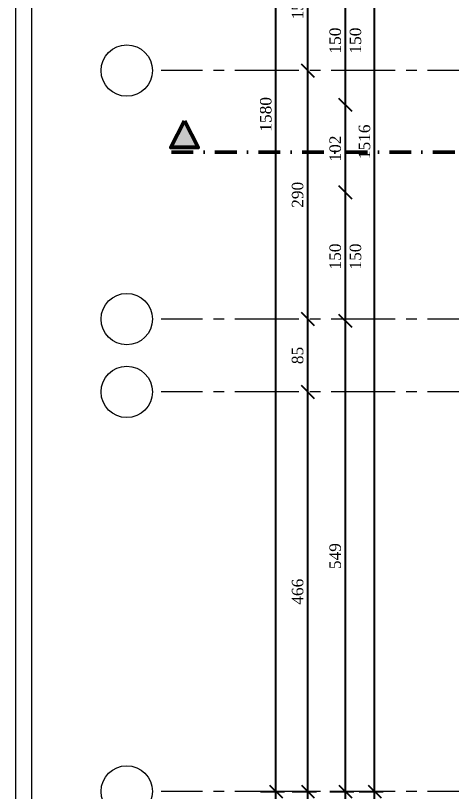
# Model space of a CAD drawing. Header units: millimetres. Extents: x 1373 to 40779, y 1939 to 6439.
# Drawn here: x 9468 to 9978, y 3375 to 4281 of the extents above; entities that cross this region are included whole.
import ezdxf

# ---------------------------------------------------------------- set-up
doc = ezdxf.new("R2010")
doc.units = ezdxf.units.MM
doc.linetypes.add('DASHDOTX2', pattern=[50.8, 25.4, -12.7, 0, -12.7])
doc.linetypes.add('IMPORT-CENTER2', pattern=[112.5, 75, -12.5, 12.5, -12.5])
for name, color, linetype, lineweight in [('A-ANNO-DIMS', 211, 'Continuous', 18), ('A-DETL', 6, 'Continuous', 30), ('A-WALL', 20, 'Continuous', 9), ('kest', 4, 'DASHDOTX2', 50), ('S-GRID', 252, 'IMPORT-CENTER2', 5), ('S-GRID-IDEN', 1, 'Continuous', 18)]:
    doc.layers.add(name, color=color, linetype=linetype, lineweight=lineweight)
doc.styles.add('Times New Roman', font='times.ttf', dxfattribs={"height": 13.4})
doc.dimstyles.new('2_0_mm_-_Arial', dxfattribs={"dimscale": 30.48, "dimtxt": 14.029207, "dimasz": 0.492126, "dimexe": 0.328084, "dimexo": 0.625, "dimgap": 0.164042, "dimtad": 1, "dimdec": 0, "dimtxsty": 'Times New Roman', "dimblk1": 'OBLIQUE', "dimblk2": 'OBLIQUE', "dimsah": 1, "dimcen": 2.5, "dimdle": 0.328084, "dimazin": 3, "dimtfac": 1, "dimtix": 1, "dimtmove": 0, "dimatfit": 3, "dimfxl": 0.656168, "dimfxlon": 1, "dimtvp": 1, "dimarcsym": 2})

# ---------------------------------------------------------------- blocks, each defined once
blk = doc.blocks.new('Grid - 3_0mm mit Kreis-1799268-1_BODRUM KAT')
at = {"layer": 'S-GRID-IDEN'}
blk.add_circle((0, 0), 0.3, dxfattribs=at)
blk = doc.blocks.new('_Oblique')
at = {"color": 0, "linetype": 'ByBlock', "lineweight": -2}
blk.add_line((-0.5, -0.5), (0.5, 0.5), dxfattribs=at)
blk = doc.blocks.new('*D17581')
at = {"layer": 'A-ANNO-DIMS', "color": 0, "lineweight": -2, "transparency": 16777216}
for p, q in [((9853.7, 3365.28), (9853.7, 3934.56)), ((9835.6, 3375.28), (9863.7, 3375.28))]:
    blk.add_line(p, q, dxfattribs=at)
at = {"layer": 'Defpoints', "color": 0, "transparency": 16777216}
for p in [(9853.7, 3924.56), (9873.7, 3924.56), (9833.7, 3375.28)]:
    blk.add_point(p, dxfattribs=at)
at = {"layer": 'A-ANNO-DIMS', "color": 0, "lineweight": -2, "transparency": 16777216, "xscale": 15, "yscale": 15, "zscale": 15}
for p, rotation in [((9853.7, 3924.56), 90), ((9853.7, 3375.28), 270)]:
    blk.add_blockref('_Oblique', p, dxfattribs=dict(at, rotation=rotation))
at = {"layer": 'A-ANNO-DIMS', "color": 0, "transparency": 16777216, "insert": (9841.86, 3649.92), "char_height": 13.4, "width": 36.4299, "attachment_point": 5, "rotation": 90, "style": 'Times New Roman'}
blk.add_mtext('\\A1;549', dxfattribs=at)
blk = doc.blocks.new('*D17582')
at = {"layer": 'A-ANNO-DIMS', "color": 0, "lineweight": -2, "transparency": 16777216}
blk.add_line((9853.7, 3914.56), (9853.7, 4084.56), dxfattribs=at)
at = {"layer": 'Defpoints', "color": 0, "transparency": 16777216}
for p in [(9853.7, 4074.56), (9873.7, 4074.56), (9873.7, 3924.56)]:
    blk.add_point(p, dxfattribs=at)
at = {"layer": 'A-ANNO-DIMS', "color": 0, "lineweight": -2, "transparency": 16777216, "xscale": 15, "yscale": 15, "zscale": 15}
for p, rotation in [((9853.7, 4074.56), 90), ((9853.7, 3924.56), 270)]:
    blk.add_blockref('_Oblique', p, dxfattribs=dict(at, rotation=rotation))
at = {"layer": 'A-ANNO-DIMS', "color": 0, "transparency": 16777216, "char_height": 13.4, "width": 36.4299, "attachment_point": 5, "rotation": 90, "style": 'Times New Roman'}
for insert in [(9841.88, 3999.56), (9865.51, 3999.56)]:
    blk.add_mtext('\\A1;150', dxfattribs=dict(at, insert=insert))
blk = doc.blocks.new('*D17583')
at = {"layer": 'A-ANNO-DIMS', "color": 0, "lineweight": -2, "transparency": 16777216}
blk.add_line((9853.7, 4064.56), (9853.7, 4186.56), dxfattribs=at)
at = {"layer": 'Defpoints', "color": 0, "transparency": 16777216}
for p in [(9853.7, 4176.56), (9873.7, 4176.56), (9873.7, 4074.56)]:
    blk.add_point(p, dxfattribs=at)
at = {"layer": 'A-ANNO-DIMS', "color": 0, "lineweight": -2, "transparency": 16777216, "xscale": 15, "yscale": 15, "zscale": 15}
for p, rotation in [((9853.7, 4176.56), 90), ((9853.7, 4074.56), 270)]:
    blk.add_blockref('_Oblique', p, dxfattribs=dict(at, rotation=rotation))
at = {"layer": 'A-ANNO-DIMS', "color": 0, "transparency": 16777216, "insert": (9841.88, 4125.56), "char_height": 13.4, "width": 36.4299, "attachment_point": 5, "rotation": 90, "style": 'Times New Roman'}
blk.add_mtext('\\A1;102', dxfattribs=at)
blk = doc.blocks.new('*D17584')
at = {"layer": 'A-ANNO-DIMS', "color": 0, "lineweight": -2, "transparency": 16777216}
blk.add_line((9853.7, 4166.56), (9853.7, 4336.56), dxfattribs=at)
at = {"layer": 'Defpoints', "color": 0, "transparency": 16777216}
for p in [(9853.7, 4326.56), (9873.7, 4326.56), (9873.7, 4176.56)]:
    blk.add_point(p, dxfattribs=at)
at = {"layer": 'A-ANNO-DIMS', "color": 0, "lineweight": -2, "transparency": 16777216, "xscale": 15, "yscale": 15, "zscale": 15}
for p, rotation in [((9853.7, 4326.56), 90), ((9853.7, 4176.56), 270)]:
    blk.add_blockref('_Oblique', p, dxfattribs=dict(at, rotation=rotation))
at = {"layer": 'A-ANNO-DIMS', "color": 0, "transparency": 16777216, "char_height": 13.4, "width": 36.4299, "attachment_point": 5, "rotation": 90, "style": 'Times New Roman'}
for insert in [(9841.88, 4251.56), (9865.51, 4251.56)]:
    blk.add_mtext('\\A1;150', dxfattribs=dict(at, insert=insert))
blk = doc.blocks.new('*D17590')
at = {"layer": 'A-ANNO-DIMS', "color": 0, "lineweight": -2, "transparency": 16777216}
for p, q in [((9887.83, 3365.28), (9887.83, 4901.52)), ((9869.74, 3375.28), (9897.83, 3375.28))]:
    blk.add_line(p, q, dxfattribs=at)
at = {"layer": 'Defpoints', "color": 0, "transparency": 16777216}
for p in [(9867.83, 4891.52), (9887.83, 4891.52), (9867.83, 3375.28)]:
    blk.add_point(p, dxfattribs=at)
at = {"layer": 'A-ANNO-DIMS', "color": 0, "lineweight": -2, "transparency": 16777216, "xscale": 15, "yscale": 15, "zscale": 15}
for p, rotation in [((9887.83, 4891.52), 90), ((9887.83, 3375.28), 270)]:
    blk.add_blockref('_Oblique', p, dxfattribs=dict(at, rotation=rotation))
at = {"layer": 'A-ANNO-DIMS', "color": 0, "transparency": 16777216, "insert": (9876.02, 4133.4), "char_height": 13.4, "width": 48.5733, "attachment_point": 5, "rotation": 90, "style": 'Times New Roman'}
blk.add_mtext('\\A1;1516', dxfattribs=at)
blk = doc.blocks.new('*D17592')
at = {"layer": 'A-ANNO-DIMS', "color": 0, "lineweight": -2, "transparency": 16777216}
for p, q in [((9809.77, 3365.28), (9809.77, 3851.56)), ((9791.67, 3375.28), (9819.77, 3375.28))]:
    blk.add_line(p, q, dxfattribs=at)
at = {"layer": 'Defpoints', "color": 0, "transparency": 16777216}
for p in [(9789.77, 3841.56), (9809.77, 3841.56), (9789.77, 3375.28)]:
    blk.add_point(p, dxfattribs=at)
at = {"layer": 'A-ANNO-DIMS', "color": 0, "lineweight": -2, "transparency": 16777216, "xscale": 15, "yscale": 15, "zscale": 15}
for p, rotation in [((9809.77, 3841.56), 90), ((9809.77, 3375.28), 270)]:
    blk.add_blockref('_Oblique', p, dxfattribs=dict(at, rotation=rotation))
at = {"layer": 'A-ANNO-DIMS', "color": 0, "transparency": 16777216, "insert": (9797.95, 3608.42), "char_height": 13.4, "width": 36.4299, "attachment_point": 5, "rotation": 90, "style": 'Times New Roman'}
blk.add_mtext('\\A1;466', dxfattribs=at)
blk = doc.blocks.new('*D17593')
at = {"layer": 'A-ANNO-DIMS', "color": 0, "lineweight": -2, "transparency": 16777216}
blk.add_line((9809.77, 3831.56), (9809.77, 3936.56), dxfattribs=at)
at = {"layer": 'Defpoints', "color": 0, "transparency": 16777216}
for p in [(9789.77, 3926.56), (9809.77, 3926.56), (9789.77, 3841.56)]:
    blk.add_point(p, dxfattribs=at)
at = {"layer": 'A-ANNO-DIMS', "color": 0, "lineweight": -2, "transparency": 16777216, "xscale": 15, "yscale": 15, "zscale": 15}
for p, rotation in [((9809.77, 3926.56), 90), ((9809.77, 3841.56), 270)]:
    blk.add_blockref('_Oblique', p, dxfattribs=dict(at, rotation=rotation))
at = {"layer": 'A-ANNO-DIMS', "color": 0, "transparency": 16777216, "insert": (9797.95, 3884.06), "char_height": 13.4, "width": 24.2866, "attachment_point": 5, "rotation": 90, "style": 'Times New Roman'}
blk.add_mtext('\\A1;85', dxfattribs=at)
blk = doc.blocks.new('*D17594')
at = {"layer": 'A-ANNO-DIMS', "color": 0, "lineweight": -2, "transparency": 16777216}
blk.add_line((9809.77, 3916.56), (9809.77, 4226.56), dxfattribs=at)
at = {"layer": 'Defpoints', "color": 0, "transparency": 16777216}
for p in [(9789.77, 4216.56), (9809.77, 4216.56), (9789.77, 3926.56)]:
    blk.add_point(p, dxfattribs=at)
at = {"layer": 'A-ANNO-DIMS', "color": 0, "lineweight": -2, "transparency": 16777216, "xscale": 15, "yscale": 15, "zscale": 15}
for p, rotation in [((9809.77, 4216.56), 90), ((9809.77, 3926.56), 270)]:
    blk.add_blockref('_Oblique', p, dxfattribs=dict(at, rotation=rotation))
at = {"layer": 'A-ANNO-DIMS', "color": 0, "transparency": 16777216, "insert": (9797.93, 4071.56), "char_height": 13.4, "width": 36.4299, "attachment_point": 5, "rotation": 90, "style": 'Times New Roman'}
blk.add_mtext('\\A1;290', dxfattribs=at)
blk = doc.blocks.new('*D17595')
at = {"layer": 'A-ANNO-DIMS', "color": 0, "lineweight": -2, "transparency": 16777216}
blk.add_line((9809.77, 4206.56), (9809.77, 4376.56), dxfattribs=at)
at = {"layer": 'Defpoints', "color": 0, "transparency": 16777216}
for p in [(9789.77, 4366.56), (9809.77, 4366.56), (9789.77, 4216.56)]:
    blk.add_point(p, dxfattribs=at)
at = {"layer": 'A-ANNO-DIMS', "color": 0, "lineweight": -2, "transparency": 16777216, "xscale": 15, "yscale": 15, "zscale": 15}
for p, rotation in [((9809.77, 4366.56), 90), ((9809.77, 4216.56), 270)]:
    blk.add_blockref('_Oblique', p, dxfattribs=dict(at, rotation=rotation))
at = {"layer": 'A-ANNO-DIMS', "color": 0, "transparency": 16777216, "insert": (9797.95, 4291.56), "char_height": 13.4, "width": 36.4299, "attachment_point": 5, "rotation": 90, "style": 'Times New Roman'}
blk.add_mtext('\\A1;150', dxfattribs=at)
blk = doc.blocks.new('*D17599')
at = {"layer": 'A-ANNO-DIMS', "color": 0, "lineweight": -2, "transparency": 16777216}
for p, q in [((9772.6, 3365.28), (9772.6, 4965.66)), ((9754.5, 3375.28), (9782.6, 3375.28))]:
    blk.add_line(p, q, dxfattribs=at)
at = {"layer": 'Defpoints', "color": 0, "transparency": 16777216}
for p in [(9752.6, 4955.66), (9772.6, 4955.66), (9752.6, 3375.28)]:
    blk.add_point(p, dxfattribs=at)
at = {"layer": 'A-ANNO-DIMS', "color": 0, "lineweight": -2, "transparency": 16777216, "xscale": 15, "yscale": 15, "zscale": 15}
for p, rotation in [((9772.6, 4955.66), 90), ((9772.6, 3375.28), 270)]:
    blk.add_blockref('_Oblique', p, dxfattribs=dict(at, rotation=rotation))
at = {"layer": 'A-ANNO-DIMS', "color": 0, "transparency": 16777216, "insert": (9760.78, 4165.47), "char_height": 13.4, "width": 48.5733, "attachment_point": 5, "rotation": 90, "style": 'Times New Roman'}
blk.add_mtext('\\A1;1580', dxfattribs=at)
blk = doc.blocks.new('KESİT')
at = {"layer": 'A-WALL'}
blk.add_hatch(color=4, dxfattribs=at).paths.add_polyline_path([(13015.23, 4158.03), (13031.22, 4126.64), (12999.25, 4126.64)])
at = {"layer": 'A-WALL', "color": 4, "lineweight": 53}
blk.add_lwpolyline([(13015.23, 4158.03), (13031.22, 4126.64), (12999.25, 4126.64), (13015.23, 4158.03)], dxfattribs=at)
at = {"layer": 'kest'}
blk.add_line((12999.87, 4121.54), (15977.83, 4121.54), dxfattribs=at)

msp = doc.modelspace()

# ---------------------------------------------------------------- linework, layer by layer
at = {"layer": 'A-ANNO-DIMS', "lineweight": 18, "ltscale": 2}
for points in [[(9468.46, 1972.36), (12784.67, 1969.9), (12784.67, 6402.41), (9468.46, 6404.86)], [(9487.21, 1991.11), (12765.92, 1988.65), (12765.92, 6383.66), (9487.21, 6386.11)]]:
    msp.add_lwpolyline(points, close=True, dxfattribs=at)
at = {"layer": 'S-GRID', "lineweight": 18}
for p, q in [((12612.02, 4216.56), (9638.39, 4216.56)), ((12612.02, 3926.56), (9638.39, 3926.56)), ((12612.02, 3841.56), (9638.39, 3841.56)), ((12612.02, 3375.28), (9638.39, 3375.28))]:
    msp.add_line(p, q, dxfattribs=at)

# ---------------------------------------------------------------- block references
at = {"layer": 'A-DETL'}
msp.add_blockref('KESİT', (-3349.35, 0), dxfattribs=at)
at = {"layer": 'S-GRID-IDEN', "xscale": 99.99999999999993, "yscale": 99.99999999999993, "zscale": 99.99999999999993, "rotation": 89.99999999999982}
for p in [(9598.39, 4216.56), (9598.39, 3926.56), (9598.39, 3841.56), (9598.39, 3375.28)]:
    msp.add_blockref('Grid - 3_0mm mit Kreis-1799268-1_BODRUM KAT', p, dxfattribs=at)

# ---------------------------------------------------------------- dimensions: what is measured, and where the dimension line sits
at = {"layer": 'A-ANNO-DIMS'}
for base, p1, p2, override, picture, middle in [((9772.6, 4955.66), (9752.6, 3375.28), (9752.6, 4955.66), {"dimse1": 0, "dimse2": 1, "dimfxl": 1580.378879}, '*D17599', (9760.78, 4165.47)), ((9887.83, 4891.52), (9867.83, 3375.28), (9867.83, 4891.52), {"dimse1": 0, "dimse2": 1, "dimfxl": 1516.235378}, '*D17590', (9876.02, 4133.4)), ((9809.77, 4366.56), (9789.77, 4216.56), (9789.77, 4366.56), {"dimse1": 1, "dimse2": 1, "dimfxl": 150}, '*D17595', (9797.95, 4291.56)), ((9809.77, 4216.56), (9789.77, 3926.56), (9789.77, 4216.56), {"dimse1": 1, "dimse2": 1, "dimfxl": 290}, '*D17594', (9797.93, 4071.56)), ((9853.7, 4176.56), (9873.7, 4074.56), (9873.7, 4176.56), {"dimse1": 1, "dimse2": 1, "dimfxl": 102}, '*D17583', (9841.88, 4125.56)), ((9809.77, 3926.56), (9789.77, 3841.56), (9789.77, 3926.56), {"dimse1": 1, "dimse2": 1, "dimfxl": 85}, '*D17593', (9797.95, 3884.06)), ((9853.7, 3924.56), (9833.7, 3375.28), (9873.7, 3924.56), {"dimse1": 0, "dimse2": 1, "dimfxl": 550.732134}, '*D17581', (9841.86, 3649.92)), ((9809.77, 3841.56), (9789.77, 3375.28), (9789.77, 3841.56), {"dimse1": 0, "dimse2": 1, "dimfxl": 466.277602}, '*D17592', (9797.95, 3608.42))]:
    dim = msp.add_linear_dim(base=base, p1=p1, p2=p2, angle=90, dimstyle='2_0_mm_-_Arial', override=override, dxfattribs=at)
    dim.commit()
    dim.dimension.update_dxf_attribs({"geometry": picture, "text_midpoint": middle})
for base, p1, p2, picture, middle in [((9853.7, 4326.56), (9873.7, 4176.56), (9873.7, 4326.56), '*D17584', (9853.7, 4251.56)), ((9853.7, 4074.56), (9873.7, 3924.56), (9873.7, 4074.56), '*D17582', (9853.7, 3999.56))]:
    dim = msp.add_linear_dim(base=base, p1=p1, p2=p2, angle=90, text='<>\\X150', dimstyle='2_0_mm_-_Arial', override={"dimse1": 1, "dimse2": 1, "dimfxl": 150}, dxfattribs=at)
    dim.commit()
    dim.dimension.update_dxf_attribs({"geometry": picture, "text_midpoint": middle})

doc.saveas('drawing.dxf')
